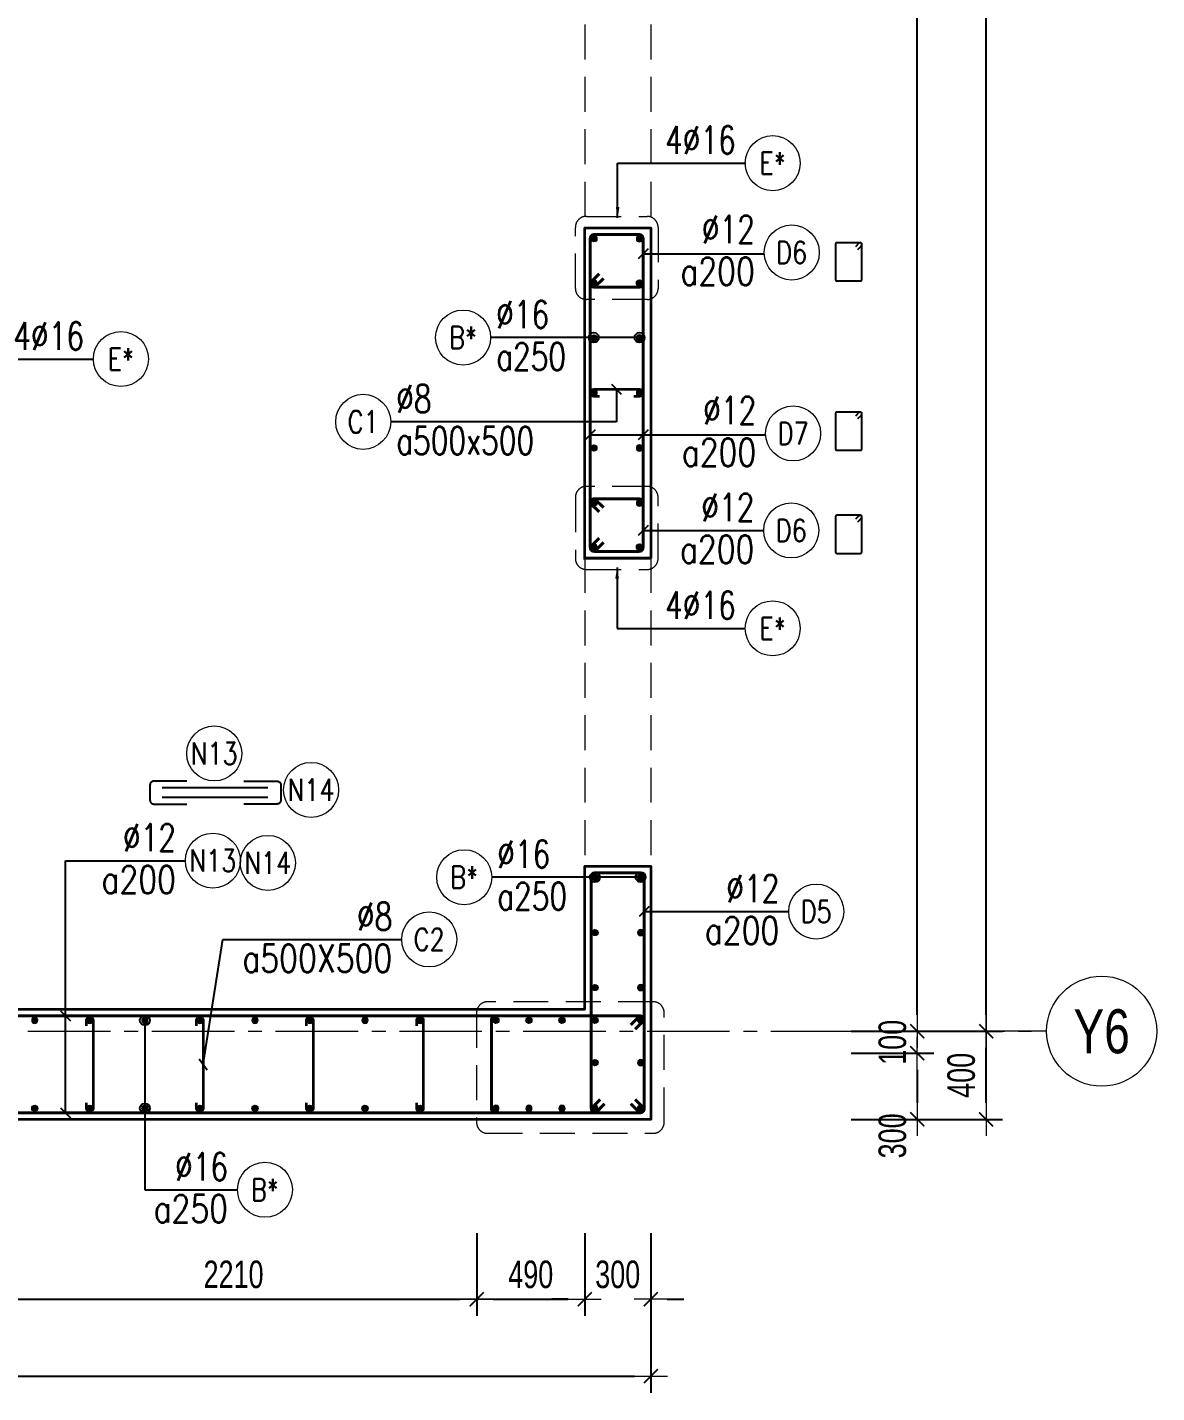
# Model space of a CAD drawing. Header units: millimetres. Extents: x 988833 to 1318015, y -9365 to 47591.
# Drawn here: x 1003774 to 1008904, y 31763 to 37966 of the extents above; entities that cross this region are included whole.
import ezdxf
from ezdxf.enums import TextEntityAlignment as Align

# ---------------------------------------------------------------- set-up
doc = ezdxf.new("R2010")
doc.units = ezdxf.units.MM
doc.header["$MEASUREMENT"] = 0
for name, pattern in [('HIDDEN', [9.525, 6.35, -3.175]), ('HIDDEN2', [4.7625, 3.175, -1.5875]), ('OF_Grid_1$0$CENTER2', [1.125, 0.75, -0.125, 0.125, -0.125])]:
    doc.linetypes.add(name, pattern=pattern)
doc.layers.get('0').update_dxf_attribs({"lineweight": 20})
doc.layers.get('Defpoints').update_dxf_attribs({"color": 151, "lineweight": 9})
doc.layers.add('Hidden', color=9, linetype='HIDDEN')
doc.layers.add('Ligature', color=1, linetype='Continuous')
for name, color, linetype, lineweight in [('KC-LEADER', 153, 'Continuous', 18), ('KC-THEP', 6, 'Continuous', 40), ('NDC_S_BEAM', 3, 'HIDDEN2', 20), ('NDC_S_DIM', 1, 'Continuous', 15), ('NDC_S_HIDDEN', 8, 'HIDDEN2', 13), ('NDC_S_LEADER', 1, 'Continuous', 15), ('NDC_S_REBAR', 4, 'Continuous', 35), ('NDC_S_STIRRUP', 4, 'Continuous', 40), ('NDC_S_VN TEXT', 7, 'Continuous', 20), ('NDC_S_WALL', 6, 'Continuous', 35), ('OF_Grid_1$0$NDC_S_AXIS', 5, 'OF_Grid_1$0$CENTER2', 13), ('OF_Grid_1$0$NDC_S_SYMBOL', 1, 'Continuous', 15), ('OF_Grid_1$0$NDC_S_TEXT SYMBOL', 7, 'Continuous', 20)]:
    doc.layers.add(name, color=color, linetype=linetype, lineweight=lineweight)
doc.styles.add('NDC_ARIAL', font='arial.ttf', dxfattribs={"width": 0.85})
doc.styles.add('NDC_DIM', font='', dxfattribs={"width": 0.75})
doc.styles.add('NDC_EN TXT', font='romans.shx', dxfattribs={"width": 0.8})
doc.styles.add('OF_Grid_1$0$NDC_ANNO', font='', dxfattribs={"width": 0.8})
doc.styles.get('NDC_DIM').set_extended_font_data('Dotum')
doc.styles.get('OF_Grid_1$0$NDC_ANNO').set_extended_font_data('Dotum')
doc.dimstyles.new('NDC_1-50', dxfattribs={"dimscale": 50, "dimtxt": 2.5, "dimasz": 1, "dimexe": 1.5, "dimexo": 0, "dimgap": 0.8, "dimtad": 1, "dimdec": 0, "dimdsep": 46, "dimtxsty": 'NDC_ARIAL', "dimblk": 'DIMMARK', "dimcen": 49999.938995, "dimdle": 1.5, "dimclrd": 1, "dimclre": 1, "dimclrt": 3, "dimadec": 0, "dimazin": 0, "dimtfac": 1, "dimtdec": 0, "dimtix": 1, "dimtmove": 2, "dimatfit": 3, "dimfxl": 1, "dimarcsym": 0})
doc.dimstyles.new('NDC_dim_25', dxfattribs={"dimscale": 25, "dimtxt": 2.5, "dimasz": 1.5, "dimexe": 1.5, "dimexo": 2.5, "dimgap": 1, "dimtad": 1, "dimdec": 0, "dimzin": 0, "dimdsep": 46, "dimtxsty": 'NDC_DIM', "dimblk": 'DIMMARK', "dimcen": 0.09, "dimdle": 1.2, "dimclrd": 1, "dimclre": 1, "dimclrt": 3, "dimadec": 0, "dimazin": 0, "dimtfac": 1, "dimtdec": 0, "dimtix": 1, "dimtofl": 0, "dimtmove": 0, "dimatfit": 3, "dimfxl": 6, "dimfxlon": 1, "dimtolj": 1, "dimtzin": 0, "dimarcsym": 0})
doc.dimstyles.new('NDC_dim_30', dxfattribs={"dimscale": 30, "dimtxt": 2.5, "dimasz": 1.5, "dimexe": 1.5, "dimexo": 2.5, "dimgap": 1, "dimtad": 1, "dimdec": 0, "dimzin": 0, "dimdsep": 46, "dimtxsty": 'NDC_DIM', "dimblk": 'DIMMARK', "dimcen": 0.09, "dimdle": 1.2, "dimclrd": 1, "dimclre": 1, "dimclrt": 3, "dimadec": 0, "dimazin": 0, "dimtfac": 1, "dimtdec": 0, "dimtix": 1, "dimtofl": 0, "dimtmove": 0, "dimatfit": 3, "dimfxl": 6, "dimfxlon": 1, "dimtolj": 1, "dimtzin": 0, "dimarcsym": 0})
doc.dimstyles.new('NDC_dim_50', dxfattribs={"dimscale": 50, "dimtxt": 2.5, "dimasz": 1.5, "dimexe": 1.5, "dimexo": 2.5, "dimgap": 1, "dimtad": 1, "dimdec": 0, "dimzin": 0, "dimdsep": 46, "dimtxsty": 'NDC_DIM', "dimblk": 'DIMMARK', "dimcen": 0.09, "dimdle": 1.2, "dimclrd": 1, "dimclre": 1, "dimclrt": 3, "dimadec": 0, "dimazin": 0, "dimtfac": 1, "dimtdec": 0, "dimtix": 1, "dimtofl": 0, "dimtmove": 0, "dimatfit": 3, "dimfxl": 6, "dimfxlon": 1, "dimtolj": 1, "dimtzin": 0, "dimarcsym": 0})

# ---------------------------------------------------------------- blocks, each defined once
blk = doc.blocks.new('DIMMARK')
at = {"layer": 'NDC_S_DIM', "color": 1}
blk.add_line((-1.5, 0), (1, 0), dxfattribs=at)
at = {"layer": 'NDC_S_DIM', "color": 2, "const_width": 0.1}
blk.add_lwpolyline([(-0.424, -0.424), (0.424, 0.424)], dxfattribs=at)
blk = doc.blocks.new('*U9')
blk.add_circle((2.5, 0), 2.5)
at = {"layer": 'NDC_S_VN TEXT', "color": 3, "style": 'NDC_EN TXT', "width": 0.75}
blk.add_attdef('DK2', text='', height=2.5, dxfattribs=at).set_placement((-0.85, 0.85), align=Align.RIGHT)
at = {"layer": 'NDC_S_VN TEXT', "color": 7, "style": 'NDC_EN TXT', "width": 0.8}
blk.add_attdef('SH3', text='', height=2, dxfattribs=at).set_placement((2.5, 0), align=Align.MIDDLE)
blk = doc.blocks.new('THEP')
at = {"layer": 'KC-LEADER', "color": 6}
blk.add_circle((0, 0), 14, dxfattribs=at)
at = {"layer": 'KC-THEP'}
for p, q in [((-14, 0), (14, 0)), ((9.9, 9.9), (-9.9, -9.9)), ((-9.9, 9.9), (9.9, -9.9)), ((0, 14), (0, -14))]:
    blk.add_line(p, q, dxfattribs=at)
blk = doc.blocks.new('*U10')
blk.add_circle((2.5, 0), 2.5)
at = {"layer": 'NDC_S_VN TEXT', "color": 3, "style": 'NDC_EN TXT'}
for tag, width, p in [('DK2', 0.75, (-0.85, 0.85)), ('KC2', 0.8, (-0.85, -2.97))]:
    blk.add_attdef(tag, text='', height=2.5, dxfattribs=dict(at, width=width)).set_placement(p, align=Align.RIGHT)
at = {"layer": 'NDC_S_VN TEXT', "color": 7, "style": 'NDC_EN TXT', "width": 0.8}
blk.add_attdef('SH3', text='', height=2, dxfattribs=at).set_placement((2.5, 0), align=Align.MIDDLE)
blk = doc.blocks.new('*U131')
at = {"layer": 'KC-THEP', "xscale": -1, "rotation": 170.331435563619}
blk.add_blockref('THEP', (0, 200), dxfattribs=at)
at = {"layer": 'KC-THEP', "rotation": 9.668564436380946}
blk.add_blockref('THEP', (0, -200), dxfattribs=at)
blk = doc.blocks.new('*U130')
at = {"layer": 'NDC_S_HIDDEN', "color": 0, "linetype": 'ByBlock', "lineweight": -2, "transparency": 16777216}
for p in [(0, 0), (250, 0), (500, 0), (750, 0), (1000, 0), (1250, 0), (1500, 0), (1750, 0)]:
    blk.add_blockref('*U131', p, dxfattribs=at)
blk = doc.blocks.new('*U135')
at = {"layer": 'NDC_S_REBAR'}
blk.add_lwpolyline([(-15, 175), (-15, 200, -1), (15, 200), (15, -200, -1), (-15, -200), (-15, -175)], format="xyb", dxfattribs=at)
blk = doc.blocks.new('*U134')
at = {"layer": 'NDC_S_HIDDEN', "color": 0, "linetype": 'ByBlock', "lineweight": -2, "transparency": 16777216}
for p in [(0, 0), (500, 0), (1000, 0), (1500, 0)]:
    blk.add_blockref('*U135', p, dxfattribs=at)
blk = doc.blocks.new('A$C7BC65A55')
at = {"layer": 'Ligature'}
for p, q in [((-15.2, 372, 0), (-15.2, 38.5, 0)), ((15.2, 372, 0), (15.2, 38.5, 0))]:
    blk.add_line(p, q, dxfattribs=at)
for points in [[(-36.2, 296.5), (-36.2, 400.9, -0.414214), (-24, 413.1), (24, 413.1, -0.414214), (36.2, 400.9), (36.2, 296.5)], [(-36.2, 116.5), (-36.2, 12.2, 0.414214), (-24, 0), (24, 0, 0.414214), (36.2, 12.2), (36.2, 116.5)]]:
    blk.add_lwpolyline(points, format="xyb", dxfattribs=at)
blk = doc.blocks.new('*U11')
blk.add_circle((-2.5, 0), 2.5)
at = {"layer": 'NDC_S_VN TEXT', "color": 3, "style": 'NDC_EN TXT', "width": 0.75}
for tag, p in [('DK1', (0.5, 0.85)), ('KC1', (0.5, -2.97))]:
    blk.add_attdef(tag, p, '', height=2.5, dxfattribs=at)
at = {"layer": 'NDC_S_VN TEXT', "color": 7, "style": 'NDC_EN TXT', "width": 0.8}
blk.add_attdef('SH2', text='', height=2, dxfattribs=at).set_placement((-2.5, 0), align=Align.MIDDLE)
blk = doc.blocks.new('*D175')
at = {"layer": 'Defpoints', "color": 0, "ltscale": 200, "transparency": 16777216}
for p in [(1003605.6, 33504.9), (1005815.3, 33078.4), (1005815.3, 32187.5)]:
    blk.add_point(p, dxfattribs=at)
at = {"layer": 'NDC_S_DIM', "color": 1, "lineweight": -2, "ltscale": 200, "transparency": 16777216}
for p, q in [((1003605.6, 32487.5), (1003605.6, 32112.5)), ((1005815.3, 32487.5), (1005815.3, 32112.5)), ((1003680.6, 32187.5), (1005740.3, 32187.5))]:
    blk.add_line(p, q, dxfattribs=at)
at = {"layer": 'NDC_S_DIM', "color": 1, "lineweight": -2, "ltscale": 200, "transparency": 16777216, "xscale": 75, "yscale": 75, "zscale": 75, "rotation": 180}
blk.add_blockref('DIMMARK', (1003605.6, 32187.5), dxfattribs=at)
at = {"layer": 'NDC_S_DIM', "color": 1, "lineweight": -2, "ltscale": 200, "transparency": 16777216, "xscale": 75, "yscale": 75, "zscale": 75}
blk.add_blockref('DIMMARK', (1005815.3, 32187.5), dxfattribs=at)
at = {"layer": 'NDC_S_DIM', "color": 3, "ltscale": 200, "transparency": 16777216, "insert": (1004710.5, 32300), "char_height": 125, "attachment_point": 5, "style": 'NDC_DIM'}
blk.add_mtext('\\A1;2210', dxfattribs=at)
blk = doc.blocks.new('*D176')
at = {"layer": 'Defpoints', "color": 0, "ltscale": 200, "transparency": 16777216}
for p in [(1006305.6, 33504.9), (1005815.3, 33078.4), (1006305.6, 32187.5)]:
    blk.add_point(p, dxfattribs=at)
at = {"layer": 'NDC_S_DIM', "color": 1, "lineweight": -2, "ltscale": 200, "transparency": 16777216}
for p, q in [((1005815.3, 32487.5), (1005815.3, 32112.5)), ((1006305.6, 32487.5), (1006305.6, 32112.5)), ((1005890.3, 32187.5), (1006230.6, 32187.5))]:
    blk.add_line(p, q, dxfattribs=at)
at = {"layer": 'NDC_S_DIM', "color": 1, "lineweight": -2, "ltscale": 200, "transparency": 16777216, "xscale": 75, "yscale": 75, "zscale": 75, "rotation": 180}
blk.add_blockref('DIMMARK', (1005815.3, 32187.5), dxfattribs=at)
at = {"layer": 'NDC_S_DIM', "color": 1, "lineweight": -2, "ltscale": 200, "transparency": 16777216, "xscale": 75, "yscale": 75, "zscale": 75}
blk.add_blockref('DIMMARK', (1006305.6, 32187.5), dxfattribs=at)
at = {"layer": 'NDC_S_DIM', "color": 3, "ltscale": 200, "transparency": 16777216, "insert": (1006060.5, 32300), "char_height": 125, "attachment_point": 5, "style": 'NDC_DIM'}
blk.add_mtext('\\A1;490', dxfattribs=at)
blk = doc.blocks.new('*D177')
at = {"layer": 'Defpoints', "color": 0, "ltscale": 200, "transparency": 16777216}
for p in [(1006305.6, 33504.9), (1006605.6, 33004.9), (1006605.6, 32187.5)]:
    blk.add_point(p, dxfattribs=at)
at = {"layer": 'NDC_S_DIM', "color": 1, "lineweight": -2, "ltscale": 200, "transparency": 16777216}
for p, q in [((1006305.6, 32487.5), (1006305.6, 32112.5)), ((1006605.6, 32487.5), (1006605.6, 32112.5)), ((1006230.6, 32187.5), (1006155.6, 32187.5)), ((1006680.6, 32187.5), (1006755.6, 32187.5))]:
    blk.add_line(p, q, dxfattribs=at)
at = {"layer": 'NDC_S_DIM', "color": 1, "lineweight": -2, "ltscale": 200, "transparency": 16777216, "xscale": 75, "yscale": 75, "zscale": 75}
blk.add_blockref('DIMMARK', (1006305.6, 32187.5), dxfattribs=at)
at = {"layer": 'NDC_S_DIM', "color": 1, "lineweight": -2, "ltscale": 200, "transparency": 16777216, "xscale": 75, "yscale": 75, "zscale": 75, "rotation": 180}
blk.add_blockref('DIMMARK', (1006605.6, 32187.5), dxfattribs=at)
at = {"layer": 'NDC_S_DIM', "color": 3, "ltscale": 200, "transparency": 16777216, "insert": (1006455.6, 32300), "char_height": 125, "attachment_point": 5, "style": 'NDC_DIM'}
blk.add_mtext('\\A1;300', dxfattribs=at)
blk = doc.blocks.new('*D178')
at = {"layer": 'Defpoints', "color": 0, "ltscale": 200, "transparency": 16777216}
for p in [(1006606.6, 33320.6), (999806.4, 33004.9), (1006606.6, 31838.3)]:
    blk.add_point(p, dxfattribs=at)
at = {"layer": 'NDC_S_DIM', "color": 1, "lineweight": -2, "ltscale": 200, "transparency": 16777216}
for p, q in [((999806.4, 32138.3), (999806.4, 31763.3)), ((1006606.6, 32138.3), (1006606.6, 31763.3)), ((999881.4, 31838.3), (1006531.6, 31838.3))]:
    blk.add_line(p, q, dxfattribs=at)
at = {"layer": 'NDC_S_DIM', "color": 1, "lineweight": -2, "ltscale": 200, "transparency": 16777216, "xscale": 75, "yscale": 75, "zscale": 75, "rotation": 180}
blk.add_blockref('DIMMARK', (999806.4, 31838.3), dxfattribs=at)
at = {"layer": 'NDC_S_DIM', "color": 1, "lineweight": -2, "ltscale": 200, "transparency": 16777216, "xscale": 75, "yscale": 75, "zscale": 75}
blk.add_blockref('DIMMARK', (1006606.6, 31838.3), dxfattribs=at)
at = {"layer": 'NDC_S_DIM', "color": 3, "ltscale": 200, "transparency": 16777216, "insert": (1003206.5, 31950.9), "char_height": 125, "attachment_point": 5, "style": 'NDC_DIM'}
blk.add_mtext('\\A1;6800', dxfattribs=at)
blk = doc.blocks.new('*D189')
at = {"layer": 'Defpoints', "color": 0, "transparency": 16777216}
for p in [(1005976.3, 45004.9), (1007816.4, 45004.9), (1005867, 33404.9)]:
    blk.add_point(p, dxfattribs=at)
at = {"layer": 'NDC_S_DIM', "color": 1, "lineweight": -2, "transparency": 16777216}
for p, q in [((1007516.4, 45004.9), (1007891.4, 45004.9)), ((1007816.4, 33479.9), (1007816.4, 44929.9)), ((1007516.4, 33404.9), (1007891.4, 33404.9))]:
    blk.add_line(p, q, dxfattribs=at)
at = {"layer": 'NDC_S_DIM', "color": 1, "lineweight": -2, "transparency": 16777216, "xscale": 75, "yscale": 75, "zscale": 75}
for p, rotation in [((1007816.4, 45004.9), 90), ((1007816.4, 33404.9), 270)]:
    blk.add_blockref('DIMMARK', p, dxfattribs=dict(at, rotation=rotation))
at = {"layer": 'NDC_S_DIM', "color": 3, "transparency": 16777216, "insert": (1007703.8, 39204.9), "char_height": 125, "attachment_point": 5, "rotation": 90, "style": 'NDC_DIM'}
blk.add_mtext('\\A1;11600', dxfattribs=at)
blk = doc.blocks.new('*D192')
at = {"layer": 'Defpoints', "color": 0, "ltscale": 200, "transparency": 16777216}
for p in [(1005867, 33404.9), (1006305.6, 33304.9), (1007816.4, 33304.9)]:
    blk.add_point(p, dxfattribs=at)
at = {"layer": 'NDC_S_DIM', "color": 1, "lineweight": -2, "ltscale": 200, "transparency": 16777216}
for p, q in [((1007816.4, 33479.9), (1007816.4, 33554.9)), ((1007516.4, 33404.9), (1007891.4, 33404.9)), ((1007516.4, 33304.9), (1007891.4, 33304.9)), ((1007816.4, 33229.9), (1007816.4, 33154.9))]:
    blk.add_line(p, q, dxfattribs=at)
at = {"layer": 'NDC_S_DIM', "color": 1, "lineweight": -2, "ltscale": 200, "transparency": 16777216, "xscale": 75, "yscale": 75, "zscale": 75}
for p, rotation in [((1007816.4, 33404.9), 270), ((1007816.4, 33304.9), 90)]:
    blk.add_blockref('DIMMARK', p, dxfattribs=dict(at, rotation=rotation))
at = {"layer": 'NDC_S_DIM', "color": 3, "ltscale": 200, "transparency": 16777216, "insert": (1007703.8, 33354.9), "char_height": 125, "attachment_point": 5, "rotation": 90, "style": 'NDC_DIM'}
blk.add_mtext('\\A1;100', dxfattribs=at)
blk = doc.blocks.new('*D193')
at = {"layer": 'Defpoints', "color": 0, "ltscale": 200, "transparency": 16777216}
for p in [(1006305.6, 33304.9), (1006543.6, 33004.9), (1007816.4, 33004.9)]:
    blk.add_point(p, dxfattribs=at)
at = {"layer": 'NDC_S_DIM', "color": 1, "lineweight": -2, "ltscale": 200, "transparency": 16777216}
for p, q in [((1007516.4, 33304.9), (1007891.4, 33304.9)), ((1007816.4, 33229.9), (1007816.4, 33079.9)), ((1007516.4, 33004.9), (1007891.4, 33004.9))]:
    blk.add_line(p, q, dxfattribs=at)
at = {"layer": 'NDC_S_DIM', "color": 1, "lineweight": -2, "ltscale": 200, "transparency": 16777216, "xscale": 75, "yscale": 75, "zscale": 75}
for p, rotation in [((1007816.4, 33304.9), 90), ((1007816.4, 33004.9), 270)]:
    blk.add_blockref('DIMMARK', p, dxfattribs=dict(at, rotation=rotation))
at = {"layer": 'NDC_S_DIM', "color": 3, "ltscale": 200, "transparency": 16777216, "insert": (1007703.8, 32929.9), "char_height": 125, "attachment_point": 5, "rotation": 90, "style": 'NDC_DIM'}
blk.add_mtext('\\A1;300', dxfattribs=at)
blk = doc.blocks.new('*D194')
at = {"layer": 'Defpoints', "color": 0, "ltscale": 200, "transparency": 16777216}
for p in [(1006491.7, 33405.2), (1008129, 33405.2), (1006523.4, 33004.9)]:
    blk.add_point(p, dxfattribs=at)
at = {"layer": 'NDC_S_DIM', "color": 1, "lineweight": -2, "ltscale": 200, "transparency": 16777216}
for p, q in [((1007829, 33405.2), (1008204, 33405.2)), ((1008129, 33079.9), (1008129, 33330.2)), ((1007829, 33004.9), (1008204, 33004.9))]:
    blk.add_line(p, q, dxfattribs=at)
at = {"layer": 'NDC_S_DIM', "color": 1, "lineweight": -2, "ltscale": 200, "transparency": 16777216, "xscale": 75, "yscale": 75, "zscale": 75}
for p, rotation in [((1008129, 33405.2), 90), ((1008129, 33004.9), 270)]:
    blk.add_blockref('DIMMARK', p, dxfattribs=dict(at, rotation=rotation))
at = {"layer": 'NDC_S_DIM', "color": 3, "ltscale": 200, "transparency": 16777216, "insert": (1008016.4, 33205), "char_height": 125, "attachment_point": 5, "rotation": 90, "style": 'NDC_DIM'}
blk.add_mtext('\\A1;400', dxfattribs=at)
blk = doc.blocks.new('*D166')
at = {"layer": 'Defpoints', "color": 0, "ltscale": 200, "transparency": 16777216}
for p in [(1006491.8, 45004.9), (1008129, 45004.9), (1006491.7, 33405.2)]:
    blk.add_point(p, dxfattribs=at)
at = {"layer": 'NDC_S_DIM', "color": 1, "lineweight": -2, "ltscale": 200, "transparency": 16777216}
for p, q in [((1007829, 45004.9), (1008204, 45004.9)), ((1008129, 33480.2), (1008129, 44929.9)), ((1007829, 33405.2), (1008204, 33405.2))]:
    blk.add_line(p, q, dxfattribs=at)
at = {"layer": 'NDC_S_DIM', "color": 1, "lineweight": -2, "ltscale": 200, "transparency": 16777216, "xscale": 75, "yscale": 75, "zscale": 75}
for p, rotation in [((1008129, 45004.9), 90), ((1008129, 33405.2), 270)]:
    blk.add_blockref('DIMMARK', p, dxfattribs=dict(at, rotation=rotation))
at = {"layer": 'NDC_S_DIM', "color": 3, "ltscale": 200, "transparency": 16777216, "insert": (1008016.4, 39205), "char_height": 125, "attachment_point": 5, "rotation": 90, "style": 'NDC_DIM'}
blk.add_mtext('\\A1;11600', dxfattribs=at)
blk = doc.blocks.new('*U57')
at = {"layer": 'OF_Grid_1$0$NDC_S_SYMBOL'}
blk.add_line((-5, 0), (-9, 0), dxfattribs=at)
blk.add_circle((0, 0), 5, dxfattribs=at)
at = {"layer": 'OF_Grid_1$0$NDC_S_TEXT SYMBOL', "color": 7, "style": 'OF_Grid_1$0$NDC_ANNO', "width": 0.8}
blk.add_attdef('GRID', text='', height=4, rotation=90, dxfattribs=at).set_placement((0, 0), align=Align.MIDDLE)

msp = doc.modelspace()

# ---------------------------------------------------------------- linework, layer by layer
for centre in [(1004622.8, 34667.1), (1005062.9, 34501.4), (1004866.1, 34169.9)]:
    msp.add_circle(centre, 125)
at = {"layer": 'Ligature'}
for points in [[(1007546.8, 36957.1), (1007562.8, 36973.1, 0.668179), (1007557, 36987), (1007452.4, 36987, 0.414214), (1007444.2, 36978.9), (1007444.2, 36821.8, 0.414214), (1007452.4, 36813.6), (1007557, 36813.6, 0.414214), (1007565.2, 36821.8), (1007565.2, 36978.9, 0.668179), (1007551.2, 36984.6), (1007535.3, 36968.7)], [(1007546.8, 36188), (1007562.8, 36203.9, 0.668179), (1007557, 36217.9), (1007452.4, 36217.9, 0.414214), (1007444.2, 36209.7), (1007444.2, 36052.6, 0.414214), (1007452.4, 36044.4), (1007557, 36044.4, 0.414214), (1007565.2, 36052.6), (1007565.2, 36209.7, 0.668179), (1007551.2, 36215.5), (1007535.2, 36199.5)], [(1007546.8, 35719.4), (1007562.8, 35735.4, 0.668179), (1007557, 35749.3), (1007452.4, 35749.3, 0.414214), (1007444.2, 35741.1), (1007444.2, 35584, 0.414214), (1007452.4, 35575.9), (1007557, 35575.9, 0.414214), (1007565.2, 35584), (1007565.2, 35741.1, 0.668179), (1007551.2, 35746.9), (1007535.2, 35730.9)]]:
    msp.add_lwpolyline(points, format="xyb", dxfattribs=at)
at = {"layer": 'NDC_S_BEAM', "ltscale": 50}
for p, q in [((1006305.6, 38454.9), (1006305.6, 37054.9)), ((1006605.6, 38454.9), (1006605.6, 37054.9)), ((1006306.4, 35554.9), (1006306.4, 34154.9)), ((1006606.4, 35554.9), (1006606.4, 34154.9))]:
    msp.add_line(p, q, dxfattribs=at)
at = {"layer": 'NDC_S_HIDDEN', "ltscale": 50}
for points in [[(1006313.2, 37107), (1006589, 37107, -0.414214), (1006639, 37057), (1006639, 36779.4, -0.414214), (1006589, 36729.4), (1006313.2, 36729.4, -0.414214), (1006263.2, 36779.4), (1006263.2, 37057, -0.414214)], [(1006313.2, 35502.9), (1006589, 35502.9, 0.414214), (1006639, 35552.9), (1006639, 35830.4, 0.414214), (1006589, 35880.4), (1006313.2, 35880.4, 0.414214), (1006263.2, 35830.4), (1006263.2, 35552.9, 0.414214)], [(1005864.3, 32941.5), (1006616.6, 32941.5, 0.414214), (1006666.6, 32991.5), (1006666.6, 33489.1, 0.414214), (1006616.6, 33539.1), (1005864.3, 33539.1, 0.414214), (1005814.3, 33489.1), (1005814.3, 32991.5, 0.414214)]]:
    msp.add_lwpolyline(points, format="xyb", close=True, dxfattribs=at)
at = {"layer": 'NDC_S_REBAR'}
msp.add_lwpolyline([(1006529.3, 36289.9), (1006554.3, 36289.9, 1), (1006554.3, 36319.9), (1006347.3, 36319.9, 1), (1006347.3, 36289.9), (1006372.3, 36289.9)], format="xyb", dxfattribs=at)
at = {"layer": 'NDC_S_STIRRUP'}
for points in [[(1006370.8, 35644.9), (1006330.8, 35604.9, 0.414214), (1006350.8, 35584.9), (1006550.8, 35584.9, 0.414214), (1006570.8, 35604.9), (1006570.8, 37004.9, 0.414214), (1006550.8, 37024.9), (1006350.8, 37024.9, 0.414214), (1006330.8, 37004.9), (1006330.8, 35604.9, 0.414214), (1006350.8, 35584.9), (1006390.8, 35624.9)], [(1006370.8, 36845.4), (1006330.8, 36805.4, 0.414214), (1006350.8, 36785.4), (1006550.8, 36785.4, 0.414214), (1006570.8, 36805.4), (1006570.8, 37004.9, 0.414214), (1006550.8, 37024.9), (1006350.8, 37024.9, 0.414214), (1006330.8, 37004.9), (1006330.8, 36805.4, 0.414214), (1006350.8, 36785.4), (1006390.8, 36825.4)], [(1006370.8, 35764.4), (1006330.8, 35804.4, -0.414214), (1006350.8, 35824.4), (1006550.8, 35824.4, -0.414214), (1006570.8, 35804.4), (1006570.8, 35604.9, -0.414214), (1006550.8, 35584.9), (1006350.8, 35584.9, -0.414214), (1006330.8, 35604.9), (1006330.8, 35804.4, -0.414214), (1006350.8, 35824.4), (1006390.8, 35784.4)], [(1006375.6, 33094.9), (1006335.6, 33054.9, 0.414214), (1006355.6, 33034.9), (1006555.6, 33034.9, 0.414214), (1006575.6, 33054.9), (1006575.6, 34104.9, 0.414214), (1006555.6, 34124.9), (1006355.6, 34124.9, 0.414214), (1006335.6, 34104.9), (1006335.6, 33054.9, 0.414214), (1006355.6, 33034.9), (1006395.6, 33074.9)], [(1006515.6, 33434.9), (1006555.6, 33474.9, -0.414214), (1006575.6, 33454.9), (1006575.6, 33054.9, -0.414214), (1006555.6, 33034.9), (1002855.6, 33034.9, -0.414214), (1002835.6, 33054.9), (1002835.6, 33454.9, -0.414214), (1002855.6, 33474.9), (1006555.6, 33474.9, -0.414214), (1006575.6, 33454.9), (1006535.6, 33414.9)], [(1006515.6, 33074.9), (1006555.6, 33034.9, 0.414214), (1006575.6, 33054.9), (1006575.6, 33454.9, 0.414214), (1006555.6, 33474.9), (1005902.1, 33474.9, 0.414214), (1005882.1, 33454.9), (1005882.1, 33054.9, 0.414214), (1005902.1, 33034.9), (1006555.6, 33034.9, 0.414214), (1006575.6, 33054.9), (1006535.6, 33094.9)]]:
    msp.add_lwpolyline(points, format="xyb", dxfattribs=at)
at = {"layer": 'NDC_S_WALL'}
msp.add_line((1006300.8, 35554.9), (1006600.8, 35554.9), dxfattribs=at)
for points in [[(1006605.6, 35554.9), (1006305.6, 35554.9), (1006305.6, 37054.9), (1006605.6, 37054.9), (1006605.6, 35554.9)], [(1003606.4, 33504.9), (1006306.4, 33504.9), (1006306.4, 34154.9), (1006606.4, 34154.9), (1006606.4, 33004.9), (1002806.4, 33004.9)]]:
    msp.add_lwpolyline(points, dxfattribs=at)
at = {"layer": 'OF_Grid_1$0$NDC_S_AXIS', "ltscale": 500}
msp.add_line((989714, 33404.9), (1008334.6, 33404.9), dxfattribs=at)

# ---------------------------------------------------------------- block references
at = {"layer": 'Hidden', "xscale": 1.44, "yscale": 1.44, "zscale": 1.44, "rotation": 270}
msp.add_blockref('A$C7BC65A55', (1004330.7, 34489.6, 0), dxfattribs=at)
at = {"layer": 'KC-THEP'}
for p, rotation in [((1006347.3, 37004.9), 189.6685644363809), ((1006554.3, 36804.9), 9.668564436380926), ((1006347.3, 36554.9), 189.6685644363809), ((1006347.3, 36304.9), 189.6685644363809), ((1006347.3, 36054.9), 189.6685644363809), ((1006347.3, 35804.9), 189.6685644363809), ((1006554.3, 35604.9), 9.668564436380946), ((1006352.1, 34103.6), 189.6685644363809), ((1006352.1, 33853.6), 189.6685644363809), ((1006352.1, 33603.6), 189.6685644363809), ((1005902.1, 33454.9), 189.6685644363809), ((1006052.1, 33454.9), 189.6685644363809), ((1006202.1, 33454.9), 189.6685644363809), ((1006352.1, 33454.9), 189.6685644363809), ((1006352.1, 33262.4), 189.6685644363809), ((1006559.2, 33054.9), 9.668564436380946)]:
    msp.add_blockref('THEP', p, dxfattribs=dict(at, rotation=rotation))
at = {"layer": 'KC-THEP', "xscale": -1}
for p, rotation in [((1006554.3, 37004.9), 170.331435563619), ((1006347.3, 36804.9), 350.3314355636191), ((1006554.3, 36554.9), 170.331435563619), ((1006554.3, 36304.9), 170.331435563619), ((1006554.3, 36054.9), 170.331435563619), ((1006554.3, 35804.9), 170.331435563619), ((1006347.3, 35604.9), 350.3314355636191), ((1006559.2, 34103.6), 170.331435563619), ((1006559.2, 33853.6), 170.331435563619), ((1006559.2, 33603.6), 170.331435563619), ((1006559.2, 33454.9), 170.331435563619), ((1006559.2, 33262.4), 170.331435563619), ((1005902.1, 33054.9), 350.3314355636191), ((1006052.1, 33054.9), 350.3314355636191), ((1006202.1, 33054.9), 350.3314355636191), ((1006352.1, 33054.9), 350.3314355636191)]:
    msp.add_blockref('THEP', p, dxfattribs=dict(at, rotation=rotation))
at = {"layer": 'NDC_S_HIDDEN'}
for name, p in [('*U130', (1003807.5, 33254.9)), ('*U134', (1004057.5, 33254.9))]:
    msp.add_blockref(name, p, dxfattribs=at)
at = {"layer": 'NDC_S_VN TEXT', "xscale": 50, "yscale": 50, "zscale": 50}
for name, p, values in [('*U9', (1007034.6, 37348.5), {'SH3': 'E*', 'DK2': '4%%c16'}), ('*U10', (1007121, 36942.8), {'SH3': 'D6', 'DK2': '%%c12', 'KC2': 'a200'}), ('*U11', (1005878.3, 36556.2), {'SH2': 'B*', 'DK1': '%%C16', 'KC1': 'a250'}), ('*U9', (1004073.6, 36458.8), {'SH3': 'E*', 'DK2': '4%%C16'}), ('*U11', (1005424.3, 36173.6), {'SH2': 'C1', 'DK1': '%%c8', 'KC1': 'a500x500'}), ('*U10', (1007127.5, 36121.1), {'SH3': 'D7', 'DK2': '%%c12', 'KC2': 'a200'}), ('*U10', (1007119, 35680.4), {'SH3': 'D6', 'DK2': '%%c12', 'KC2': 'a200'}), ('*U9', (1007034.6, 35235.4), {'SH3': 'E*', 'DK2': '4%%c16'}), ('*U10', (1004491.4, 34180.2), {'SH3': 'N13', 'DK2': '%%C12', 'KC2': 'a200'}), ('*U11', (1005883.2, 34104.9), {'SH2': 'B*', 'DK1': '%%C16', 'KC1': 'a250'}), ('*U10', (1007232.4, 33948.9), {'SH3': 'D5', 'DK2': '%%C12', 'KC2': 'a200'}), ('*U10', (1005474.2, 33822.3), {'SH3': 'C2', 'DK2': '%%c8', 'KC2': 'a500X500'}), ('*U10', (1004728.1, 32685.2), {'SH3': 'B*', 'DK2': '%%C16', 'KC2': 'a250'})]:
    msp.add_blockref(name, p, dxfattribs=at).add_auto_attribs(values)
at = {"layer": 'OF_Grid_1$0$NDC_S_AXIS'}
ref = msp.add_blockref('*U57', (1008654, 33405.2), dxfattribs=dict(at, xscale=50, yscale=50, zscale=50))
ref.add_attrib('GRID', 'Y6', dxfattribs={"layer": 'OF_Grid_1$0$NDC_S_TEXT SYMBOL', "color": 7, "height": 200, "style": 'OF_Grid_1$0$NDC_ANNO', "width": 0.8}).set_placement((1008654, 33405.2), align=Align.MIDDLE)

# ---------------------------------------------------------------- texts
at = {"layer": 'NDC_S_VN TEXT', "color": 7, "style": 'NDC_EN TXT', "width": 0.8}
for tag, p in [('N13', (1004622.8, 34667.1)), ('N14', (1005062.9, 34501.4)), ('N14', (1004866.1, 34169.9))]:
    msp.add_attdef(tag, text='3', height=100, dxfattribs=at).set_placement(p, align=Align.MIDDLE)

# ---------------------------------------------------------------- dimensions: what is measured, and where the dimension line sits
at = {"layer": 'NDC_S_DIM'}
dim = msp.add_linear_dim(base=(1007816.4, 45004.9), p1=(1005867, 33404.9), p2=(1005976.3, 45004.9), angle=90, dimstyle='NDC_dim_50', override={"dimtmove": 1}, dxfattribs=at)
dim.commit()
dim.dimension.update_dxf_attribs({"geometry": '*D189', "text_midpoint": (1007703.8, 39204.9)})
at = {"layer": 'NDC_S_DIM', "ltscale": 200}
for base, p1, p2, picture, middle in [((1008129, 45004.9), (1006491.7, 33405.2), (1006491.8, 45004.9), '*D166', (1008016.4, 39205)), ((1007816.4, 33304.9), (1005867, 33404.9), (1006305.6, 33304.9), '*D192', (1007703.8, 33354.9))]:
    dim = msp.add_linear_dim(base=base, p1=p1, p2=p2, angle=90, dimstyle='NDC_dim_50', override={"dimtmove": 1}, dxfattribs=at)
    dim.commit()
    dim.dimension.update_dxf_attribs({"geometry": picture, "text_midpoint": middle})
for base, p1, p2, picture, middle in [((1005815.3, 32187.5), (1003605.6, 33504.9), (1005815.3, 33078.4), '*D175', (1004710.5, 32300)), ((1006305.6, 32187.5), (1005815.3, 33078.4), (1006305.6, 33504.9), '*D176', (1006060.5, 32300)), ((1006605.6, 32187.5), (1006305.6, 33504.9), (1006605.6, 33004.9), '*D177', (1006455.6, 32300)), ((1006606.6, 31838.3), (999806.4, 33004.9), (1006606.6, 33320.6), '*D178', (1003206.5, 31950.9))]:
    dim = msp.add_linear_dim(base=base, p1=p1, p2=p2, dimstyle='NDC_dim_50', override={"dimtmove": 1}, dxfattribs=at)
    dim.commit()
    dim.dimension.update_dxf_attribs({"geometry": picture, "text_midpoint": middle})
dim = msp.add_linear_dim(base=(1008129, 33405.2), p1=(1006523.4, 33004.9), p2=(1006491.7, 33405.2), angle=90, dimstyle='NDC_dim_50', dxfattribs=at)
dim.commit()
dim.dimension.update_dxf_attribs({"geometry": '*D194', "text_midpoint": (1008016.4, 33205)})
dim = msp.add_linear_dim(base=(1007816.4, 33004.9), p1=(1006305.6, 33304.9), p2=(1006543.6, 33004.9), angle=90, dimstyle='NDC_dim_50', override={"dimtmove": 1}, dxfattribs=at)
dim.commit()
dim.dimension.update_dxf_attribs({"geometry": '*D193', "text_midpoint": (1007816.4, 32929.9), "dimtype": 160})

# ---------------------------------------------------------------- leaders
at = {"layer": 'NDC_S_LEADER'}
for points, dimstyle, override in [([(1006455.3, 37099.6), (1006455.3, 37348.5), (1007036.9, 37348.5)], 'NDC_1-50', {"dimgap": 0.8, "dimtad": 0}), ([(1006570.8, 36936.5), (1007121.1, 36936.5)], 'NDC_dim_30', {"dimtad": 0, "dimldrblk": 'Oblique'}), ([(1006554.6, 36556.6), (1005878.3, 36556.2)], 'NDC_dim_30', {"dimtad": 0, "dimldrblk": 'Origin'}), ([(1006347, 36556.4), (1005878.3, 36556.2)], 'NDC_dim_30', {"dimtad": 0, "dimldrblk": 'Origin'}), ([(1003639, 36458.8), (1004073.6, 36458.8)], 'NDC_dim_25', {"dimgap": 1, "dimtad": 0}), ([(1006450.8, 36319.9), (1006450.8, 36173.9), (1005424.3, 36173.7)], 'NDC_dim_30', {"dimtad": 0, "dimldrblk": 'Oblique'}), ([(1006330.8, 36114.8), (1007127.6, 36114.8)], 'NDC_dim_30', {"dimtad": 0, "dimldrblk": 'Oblique'}), ([(1006570.8, 36114.8), (1007127.6, 36114.8)], 'NDC_dim_30', {"dimtad": 0, "dimldrblk": 'Oblique'}), ([(1006570.8, 35680.4), (1007121.1, 35680.4)], 'NDC_dim_30', {"dimtad": 0, "dimldrblk": 'Oblique'}), ([(1006452.9, 35511.4), (1006452.9, 35235.4), (1007034.5, 35235.4)], 'NDC_1-50', {"dimgap": 0.8, "dimtad": 0}), ([(1003946.6, 33474.9), (1003946.6, 34180), (1004491.4, 34180)], 'NDC_dim_30', {"dimtad": 0, "dimldrblk": 'Oblique'}), ([(1003946.6, 33034.9), (1003946.6, 34180), (1004491.4, 34180)], 'NDC_dim_30', {"dimtad": 0, "dimldrblk": 'Oblique'}), ([(1006559.5, 34105.4), (1005883.2, 34104.9)], 'NDC_dim_30', {"dimtad": 0, "dimldrblk": 'Origin'}), ([(1006351.9, 34105.1), (1005883.2, 34104.9)], 'NDC_dim_30', {"dimtad": 0, "dimldrblk": 'Origin'}), ([(1006575.6, 33948.9), (1007232.4, 33948.9)], 'NDC_dim_30', {"dimtad": 0, "dimldrblk": 'Oblique'}), ([(1004572.5, 33254.9), (1004661.3, 33822.3), (1005474.2, 33822.3)], 'NDC_dim_30', {"dimtad": 0, "dimldrblk": 'Oblique'}), ([(1004307.5, 33454.9), (1004307.5, 32685), (1004728.1, 32685)], 'NDC_dim_30', {"dimgap": 1, "dimtad": 0, "dimldrblk": 'Origin'}), ([(1004307.5, 33054.9), (1004307.5, 32685), (1004728.1, 32685)], 'NDC_dim_30', {"dimgap": 1, "dimtad": 0, "dimldrblk": 'Origin'})]:
    msp.add_leader(points, dimstyle=dimstyle, override=override, dxfattribs=at)

doc.saveas('drawing.dxf')
